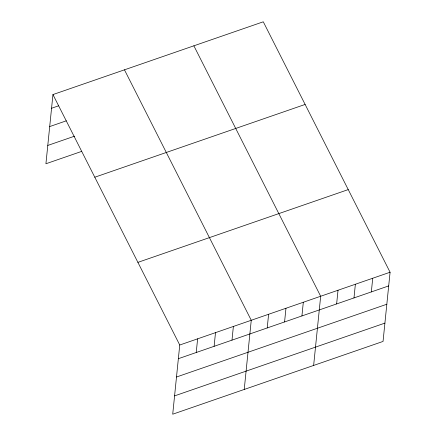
<?xml version="1.0" encoding="UTF-8"?>
<svg xmlns="http://www.w3.org/2000/svg" width="436" height="436" viewBox="0 0 436 436"><rect width="100%" height="100%" fill="white"/><g stroke="black" fill="none" stroke-linecap="round" stroke-linejoin="round"><path stroke-width="0.65" d="M52.947 94.574L179.746 345.018L172.716 414.2L383.053 341.426L390.078 272.238L263.284 21.8L52.947 94.574L45.922 163.762L81.679 151.39M196.233 352.506L197.622 338.827M214.114 346.32L215.504 332.641M231.99 340.135L233.38 326.455M244.231 389.457L251.256 320.269L124.462 69.831M267.219 327.943L268.609 314.269M284.572 321.937L285.962 308.263M301.925 315.937L303.314 302.257M313.642 365.439L320.667 296.257L193.873 45.818M336.63 303.93L338.02 290.251M353.983 297.924L355.373 284.25M371.336 291.918L372.726 278.244M51.562 108.253L58.582 105.823M49.699 126.571L66.299 120.826M47.78 145.444L74.6 136.163M94.792 177.218L305.124 104.444M137.901 262.368L348.233 189.595M179.746 345.018L390.078 272.238M178.357 358.692L388.689 285.918M176.493 377.009L386.83 304.235M174.58 395.883L384.912 323.109"/></g></svg>
